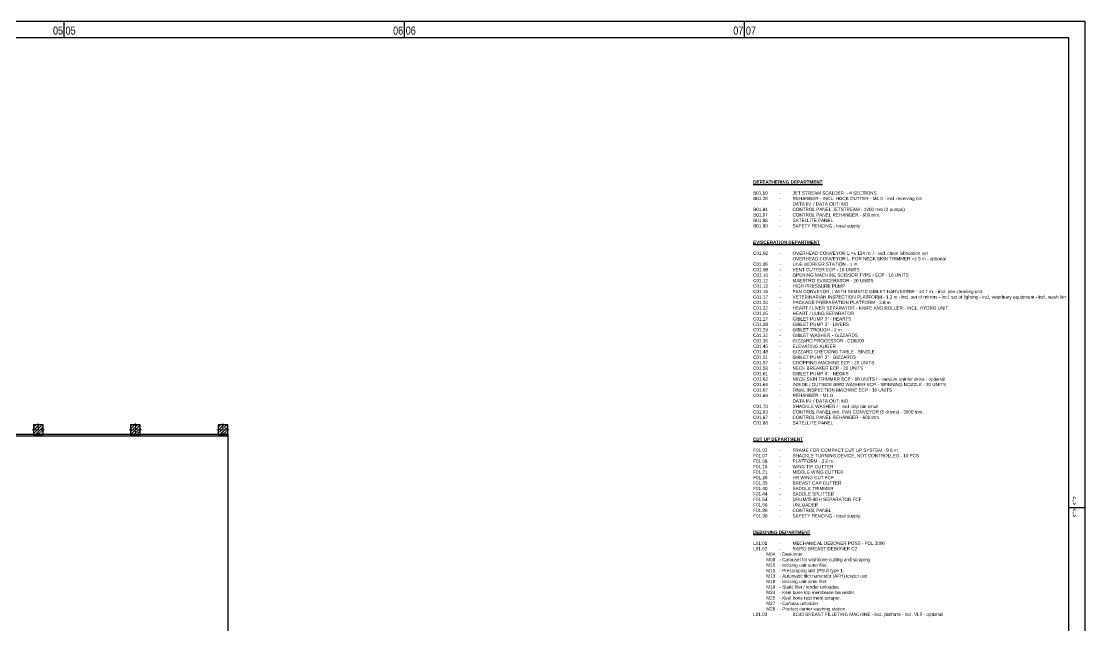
# Model space of a CAD drawing. Extents: x -3873 to 164127, y 7129 to 96529.
# Drawn here: x 98469 to 164127, y 59238 to 96529 of the extents above; entities that cross this region are included whole.
import ezdxf
from ezdxf.enums import TextEntityAlignment as Align

# ---------------------------------------------------------------- set-up
doc = ezdxf.new("R2010")
doc.units = 0
doc.header["$PDMODE"] = 35
doc.header["$PDSIZE"] = 25
doc.layers.get('0').update_dxf_attribs({"linetype": 'CONTINUOUS'})
for name, color, linetype in [('BUILDING', 2, 'CONTINUOUS'), ('LAYOUT', 90, 'CONTINUOUS'), ('TEXT', 3, 'CONTINUOUS'), ('Конструктив - Колонны', 7, 'CONTINUOUS')]:
    doc.layers.add(name, color=color, linetype=linetype)
doc.layers.add('Конструктив - Колонны_Ном._пера__1', color=7, linetype='CONTINUOUS', lineweight=25)
doc.layers.add('Путь ВКО', color=2, linetype='CONTINUOUS', lineweight=30)
doc.layers.add('Конструктив - Колонны_Ном._пера__168', color=7, linetype='CONTINUOUS', lineweight=13, true_color=0x03e77f)
doc.layers.add('Конструктив - Колонны_Ном._пера__202', color=7, linetype='CONTINUOUS', lineweight=13, true_color=0xde8d00)
doc.styles.add('025_100', font='arial.ttf', dxfattribs={"height": 250})
doc.styles.add('035_100', font='arial.ttf', dxfattribs={"height": 350})
doc.styles.add('050_100', font='arial.ttf', dxfattribs={"height": 500})
pattern_1 = [(45, (0, 0), (-183.8478, 183.8478), []), (45, (-91.92, 91.92), (-183.8478, 183.8478), [195, -65, 0, -65])]

# ---------------------------------------------------------------- blocks, each defined once
blk = doc.blocks.new('Колонна_62', base_point=(12000, 48000))
at = {"layer": 'Конструктив - Колонны_Ном._пера__202', "linetype": 'Continuous'}
h = blk.add_hatch(dxfattribs=at)
h.set_pattern_fill('ЖЕЛЕЗОБЕТОН__ГОСТ_', color=256, style=0, pattern_type=2)
h.set_pattern_definition(pattern_1)
h.paths.add_polyline_path([(11700, 47700), (12300, 47700), (12300, 48300), (11700, 48300)])
at = {"layer": 'Конструктив - Колонны_Ном._пера__1', "linetype": 'Continuous'}
for p, q in [((12300, 48300), (11700, 48300)), ((11700, 48300), (11700, 47700)), ((12300, 47700), (12300, 48300)), ((11700, 47700), (12300, 47700))]:
    blk.add_line(p, q, dxfattribs=at)
at = {"layer": 'Конструктив - Колонны_Ном._пера__168', "linetype": 'Continuous'}
for p, q in [((11920, 48000), (11620, 48000)), ((12000, 48080), (12000, 48380)), ((12080, 48000), (12380, 48000)), ((12000, 47920), (12000, 47620))]:
    blk.add_line(p, q, dxfattribs=at)
blk.add_point((12000, 48000), dxfattribs=at)
blk = doc.blocks.new('Колонна_67', base_point=(18000, 48000))
at = {"layer": 'Конструктив - Колонны_Ном._пера__202', "linetype": 'Continuous'}
h = blk.add_hatch(dxfattribs=at)
h.set_pattern_fill('ЖЕЛЕЗОБЕТОН__ГОСТ_', color=256, style=0, pattern_type=2)
h.set_pattern_definition(pattern_1)
h.paths.add_polyline_path([(17700, 47700), (18300, 47700), (18300, 48300), (17700, 48300)])
at = {"layer": 'Конструктив - Колонны_Ном._пера__1', "linetype": 'Continuous'}
for p, q in [((18300, 48300), (17700, 48300)), ((17700, 48300), (17700, 47700)), ((18300, 47700), (18300, 48300)), ((17700, 47700), (18300, 47700))]:
    blk.add_line(p, q, dxfattribs=at)
at = {"layer": 'Конструктив - Колонны_Ном._пера__168', "linetype": 'Continuous'}
for p, q in [((17920, 48000), (17620, 48000)), ((18000, 48080), (18000, 48380)), ((18080, 48000), (18380, 48000)), ((18000, 47920), (18000, 47620))]:
    blk.add_line(p, q, dxfattribs=at)
blk.add_point((18000, 48000), dxfattribs=at)
blk = doc.blocks.new('*U401')
at = {"color": 3, "linetype": 'Continuous'}
for p, q in [((-168000, 89400), (0, 89400)), ((-63000, 88400), (-63000, 89400)), ((-63000, 88400), (-63000, 89400)), ((-42000, 88400), (-42000, 89400)), ((-42000, 88400), (-42000, 89400)), ((-21000, 88400), (-21000, 89400)), ((0, 89400), (0, 0)), ((-1000, 59400), (0, 59400))]:
    blk.add_line(p, q, dxfattribs=at)
at = {"color": 7, "linetype": 'Continuous'}
for p, q in [((-167000, 88400), (-1000, 88400)), ((-1000, 88400), (-1000, 1000))]:
    blk.add_line(p, q, dxfattribs=at)
at = {"color": 2, "style": '050_100'}
for s, width, p, p2 in [('05 05', 0.800937, (-63700, 88576), (-62300, 88576)), ('06 06', 0.800937, (-42700, 88576), (-41300, 88576)), ('07 07', 0.800937, (-21700, 88576), (-20300, 88576)), ('C', 0.396484, (-750, 59576), (-550, 59576)), ('C', 0.396484, (-750, 58824), (-550, 58824))]:
    blk.add_text(s, height=500, dxfattribs=dict(at, width=width)).set_placement(p, p2, align=Align.FIT)
at = {"color": 1, "linetype": 'Continuous', "ltscale": 50}
for tag, p, height, style in [('PROJECT', (-13710, 8757), 400, '035_100'), ('drawingnr', (-9521, 1405), 550, '050_100')]:
    blk.add_attdef(tag, p, '', height=height, dxfattribs=dict(at, style=style))
at = {"color": 4, "linetype": 'Continuous', "ltscale": 50}
for tag, p, height, style in [('bird', (-17252, 4446), 250, '025_100'), ('capacity', (-12319, 4446), 250, '025_100'), ('title1', (-8362, 4404), 350, '035_100'), ('w1', (-17252, 3796), 250, '025_100'), ('w2', (-16208, 3796), 250, '025_100'), ('w3', (-15164, 3796), 250, '025_100'), ('drawn', (-12319, 3796), 250, '025_100'), ('title2', (-8362, 3754), 350, '035_100'), ('scald', (-17252, 3146), 250, '025_100'), ('check', (-12319, 3146), 250, '025_100'), ('title3', (-8362, 3104), 350, '035_100'), ('scale', (-12319, 2496), 250, '025_100'), ('date', (-12319, 1846), 250, '025_100'), ('dept', (-12319, 1196), 250, '025_100')]:
    blk.add_attdef(tag, p, '', height=height, dxfattribs=dict(at, style=style))

msp = doc.modelspace()

# ---------------------------------------------------------------- linework, layer by layer
at = {"layer": 'BUILDING', "color": 2, "linetype": 'ByBlock'}
msp.add_line((111217, 71030), (69217, 71030), dxfattribs=at)
at = {"layer": 'BUILDING', "color": 2}
msp.add_line((111217, 70930), (88017, 70930), dxfattribs=at)
at = {"layer": 'BUILDING', "color": 2, "ltscale": 20}
msp.add_lwpolyline([(111217, 71030), (111217, 35412)], dxfattribs=at)
at = {"layer": 'Путь ВКО', "color": 2, "linetype": 'Continuous'}
msp.add_line((111217, 70980), (111217, 71030), dxfattribs=at)

# ---------------------------------------------------------------- block references
at = {"layer": 'LAYOUT', "linetype": 'Continuous', "ltscale": 50}
msp.add_blockref('*U401', (164127, 7129), dxfattribs=at)
at = {"layer": 'Конструктив - Колонны'}
for name, p in [('Колонна_62', (99517, 71330)), ('Колонна_67', (105517, 71330)), ('Колонна_67', (110917, 71330))]:
    msp.add_blockref(name, p, dxfattribs=at)

# ---------------------------------------------------------------- texts
at = {"layer": 'TEXT', "color": 3, "linetype": 'Continuous', "insert": (143658, 87385), "char_height": 202.5, "width": 19298.73, "attachment_point": 1, "style": '050_100'}
msp.add_mtext('\\P\\P{\\fArial|b1|i0|c162|p34;\\LDEFEATHERING DEPARTMENT\\P\\fArial|b1|i0|c0|p34;\\P\\fArial|b0|i0|c0|p34;\\l\\C256;B01.10^I-^IJET STREAM SCALDER  - 4 SECTIONS\\fArial|b1|i0|c162|p34;\\L\\C3;\\P\\fArial|b0|i0|c162|p34;\\l\\C256;B01.29^I-^IREHANGER - INCL. HOCK CUTTER - M1.0 - incl. receiving bin \\P^I^I^IDATA IN  / DATA OUT: NO\\PB01.84^I-^ICONTROL PANEL JETSTREAM - 1200 mm (2 pumps) \\PB01.87^I-^ICONTROL PANEL REHANGER - 600 mm. \\PB01.88^I-^ISATELLITE PANEL\\P\\C170;B01.90^I-^ISAFETY FENCING - local supply\\P\\C256;\\P\\P\\fUnivers|b1|i0|c0|p34;\\L\\C3;EVISCERATION DEPARTMENT\\fArial|b0|i0|c162|p34;\\l\\C256;^I^I^I^I^I^I^I\\P^I^I^I^I^I^I^I^I\\PC01.02^I-^IOVERHEAD CONVEYOR L.=± 13\\fArial|b0|i0|c0|p34;4\\fArial|b0|i0|c162|p34; m. / - incl. chain lubrication set\\fArial|b0|i0|c0|p34;\\P^I^I^I\\C130;OVERHEAD CONVEYOR L. FOR NECK SKIN TRIMMER =± 3 m - optional\\fArial|b0|i0|c162|p34;\\C256; \\PC01.05^I-^ILINE WORKER STATION - 1 m.\\PC01.08^I-^IVENT CUTTER ECP - 16 UNITS \\PC01.10^I-^IOPENING MACHINE SCISSOR TYPE / ECP - 16 UNITS\\PC01.12^I-^IMAESTRO EVISCERATOR - 20 UNITS\\PC01.13^I-^IHIGH PRESSURE PUMP\\PC01.15^I-^IPAN CONVEYOR, / WITH SEMATIC GIBLET HARVESTER - 10.7 m. - incl. pan cleaning unit^I\\PC01.17^I-^IVETERINARIAN INSPECTION PLATFORM - 1.3 m - incl. set of mirrors - incl. set of lighting - incl. veterinary equipment - incl. wash bin \\PC01.20^I-^IPACKAGE PREPARATION PLATFORM - 3.8 m\\PC01.22^I-^IHEART / LIVER SEPARATOR - KNIFE AND ROLLER - INCL. HYDRO UNIT\\PC01.25^I-^IHEART / LUNG SEPARATOR\\PC01.27^I-^IGIBLET PUMP 3” - HEARTS \\PC01.28^I-^IGIBLET PUMP 3” - LIVERS \\PC01.29^I-^IGIBLET TROUGH - 2 m.^I\\PC01.32^I-^IGIBLET WASHER^I- GIZZARDS \\PC01.36^I-^IGIZZARD PROCESSOR - CD6000 \\PC01.45^I-^IELEVATING AUGER\\PC01.48^I-^IGIZZARD CHECKING TABLE - SINGLE \\PC01.51^I-^IGIBLET PUMP 3” - GIZZARDS \\PC01.57^I-^ICROPPING MACHINE ECP - 20 UNITS \\PC01.58^I-^INECK BREAKER ECP - 20 UNITS \\PC01.61^I-^IGIBLET PUMP 4” - NECKS \\P\\C130;C01.62^I-^INECK SKIN TRIMMER ECP - 16 UNITS / - vacuum unit for ski\\fArial|b0|i0|c0|p34;ns - optional\\fArial|b0|i0|c162|p34;\\P\\C256;C01.64^I-^IINSIDE / OUTSIDE BIRD WASHER ECP - SPINNING NOZZLE - 20 UNITS \\PC01.67^I-^IFINAL INSPECTION MACHINE ECP - 16 UNITS \\PC01.69^I-^IREHANGER - M1.0 \\P^I^I^IDATA IN  / DATA OUT: NO\\PC01.70^I-^ISHACKLE WASHER / - incl. drip bin small \\PC01.83^I-^ICONTROL PANEL incl. PAN CONVEYOR (5 drives) - 3000 mm. \\PC01.87^I-^ICONTROL PANEL REHANGER - 600 mm. \\PC01.88^I-^ISATELLITE PANEL ^I^I^I^I\\P\\C94;\\P\\Fisocp|c0;\\C256;\\P\\fUnivers|b1|i0|c0|p34;\\LCUT UP DEPARTMENT \\P\\fArial|b0|i0|c162|p34;\\l\\PF01.03^I-^IFRAME FOR COMPACT CUT UP SYSTEM - 9.8 m. \\PF01.07^I-^ISHACKLE TURNING DEVICE, NOT CONTROLLED - 10 PCS \\PF01.08^I-^IPLATFORM - 3.2 m.\\PF01.18^I-^IWING TIP CUTTER  \\PF01.21^I-^IMIDDLE WING CUTTER \\PF01.26^I-^IHR WING CUT FCF \\PF01.35^I-^IBREAST CAP CUTTER \\PF01.40^I-^ISADDLE TRIMMER \\PF01.44^I-^ISADDLE SPLITTER \\PF01.54^I-^IDRUM/THIGH SEPARATOR FCF \\PF01.56^I-^IUNLOADER \\PF01.80^I-^ICONTROL PANEL \\C94;\\P\\C170;F01.90^I-^ISAFETY FENCING - local supply \\P\\C256;\\P\\P\\fUnivers|b1|i0|c0|p34;\\L\\C3;DEBONING DEPARTMENT\\P\\fArial|b0|i0|c162|p34;\\l\\C256;\\PL01.01^I-^IMECHANICAL DEBONER POSS - PDL 3000\\PL01.02^I-^IRAPID BREAST DEBONER C2 \\P^IM04^I- Deskinner.\\P^IM08^I- Carousel for wishbone cutting and scraping.^I\\P^IM10^I- Incising unit outer filet.\\P^IM11^I- Prescraping unit (PSU) type 1.\\P^IM13^I- Automatic filet harvester (AFH) tender out \\P^IM18^I- Incising unit inner filet.\\P^IM19^I- Static filet / tender unloader.\\P^IM24^I- Keel bone top membrane harvester. \\P^IM25^I- Keel bone rest meat scraper. \\P^IM27^I- Carcass unloader.\\P^IM28^I- Product carrier washing station.\\P\\fArial|b0|i0|c0|p34;\\C130;L01.03^I-^IBC40 BREAST FILLETING MACHINE - incl. platform - incl. VLT - optional\\P\\fArial|b0|i0|c162|p34;\\C256;\\P\\Fisocp|c0;^I}', dxfattribs=at)

doc.saveas('drawing.dxf')
